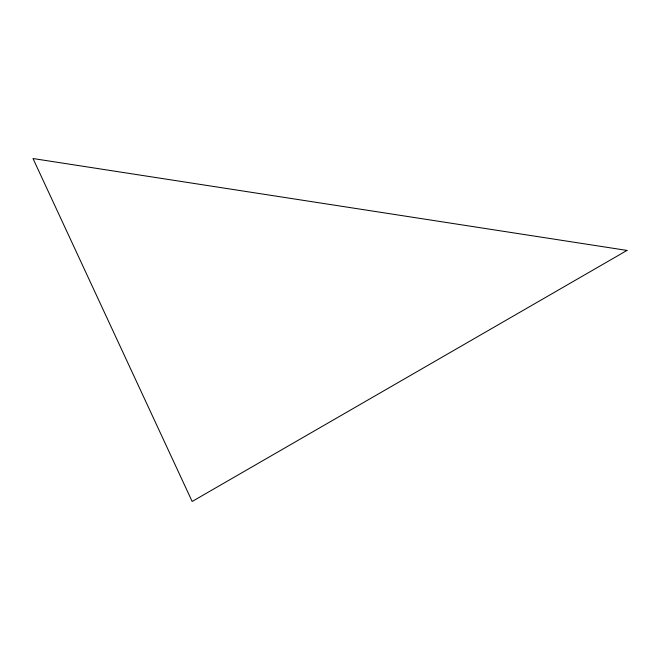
<?xml version="1.0" encoding="UTF-8"?>
<svg xmlns="http://www.w3.org/2000/svg" width="660" height="660" viewBox="0 0 660 660"><rect width="100%" height="100%" fill="white"/><g stroke="black" fill="none" stroke-linecap="round" stroke-linejoin="round"><path stroke-width="0.99" d="M627 250.421L192.159 501.468L33 158.532L627 250.421"/></g></svg>
